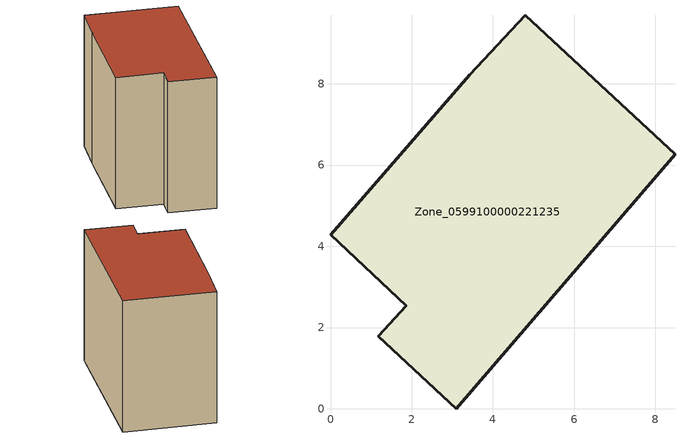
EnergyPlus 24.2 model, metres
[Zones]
Zone_0599100000221235
 floor ground (C_G): 8.48,6.27 3.09,0 1.17,1.79 1.86,2.54 0,4.29 3.43,8.23 4.79,9.69 z0
 wall outside (C_F): 3.09,0 8.48,6.27 4.79,9.69 3.43,8.23 0,4.29 1.86,2.54 1.17,1.79 3.09,0 z0:7.79
 roof outside (C_R): 8.48,6.27 4.79,9.69 3.43,8.23 0,4.29 1.86,2.54 1.17,1.79 3.09,0 z7.79
[BUILDING]
Pand.0599100000221235: North Axis=0; Terrain=City; Loads Convergence Tolerance Value=0.04; Temperature Convergence Tolerance Value=0.4; Solar Distribution=FullExterior; Maximum Number of Warmup Days=25; Minimum Number of Warmup Days=1
[Site:Location]
Rotterdam.The.Hague.AP_ZH_NLD Design_Conditions: Latitude=51.96; Longitude=4.45; Time Zone=1; Elevation=-4.5
[SITE:GROUNDTEMPERATURE:BUILDINGSURFACE]
18, 18, 18, 18, 18, 18, 18, 18, 18, 18, 18, 18
[MATERIAL] Thermal Absorptance=0.9; Solar Absorptance=0.7; Visible Absorptance=0.7
Name | Roughness | Thickness | Conductivity | Density | Specific Heat
G.TI.1946 | MediumSmooth | 0.15 | 1 | 540 | 1210
F.TI.1946 | Rough | 0.3 | 0.857143 | 1920 | 840
R.TI.1946 | MediumRough | 0.2 | 0.1 | 1500 | 1000
[CONSTRUCTION]
C_G: G.TI.1946
C_F: F.TI.1946
C_R: R.TI.1946
[ZONE]
Zone_0599100000221235: Type=1; Multiplier=1; Ceiling Height=Autocalculate; Volume=Autocalculate; Floor Area=autocalculate; Part of Total Floor Area=Yes
[ZONEINFILTRATION:DESIGNFLOWRATE]
Infil_Zone_0599100000221235: Zone or ZoneList or Space or SpaceList=Zone_0599100000221235; Schedule=AlwaysOn; Design Flow Rate Calculation Method=Flow/Area; Flow Rate per Floor Area=0.003; Constant Term Coefficient=1; Temperature Term Coefficient=0; Velocity Term Coefficient=0; Velocity Squared Term Coefficient=0
[HVACTEMPLATE:ZONE:IDEALLOADSAIRSYSTEM]
Zone_0599100000221235: Maximum Heating Supply Air Temperature=50; Minimum Cooling Supply Air Temperature=13; Maximum Heating Supply Air Humidity Ratio=0.0156; Minimum Cooling Supply Air Humidity Ratio=0.0077; Heating Limit=NoLimit; Cooling Limit=NoLimit; Dehumidification Control Type=ConstantSensibleHeatRatio; Cooling Sensible Heat Ratio=0.7; Dehumidification Setpoint=60; Humidification Control Type=None; Humidification Setpoint=30; Outdoor Air Method=None; Outdoor Air Flow Rate per Person=0.00944; Outdoor Air Flow Rate per Zone Floor Area=0; Outdoor Air Flow Rate per Zone=0; Demand Controlled Ventilation Type=None; Outdoor Air Economizer Type=NoEconomizer; Heat Recovery Type=None; Sensible Heat Recovery Effectiveness=0.7; Latent Heat Recovery Effectiveness=0.65
[ZONECONTROL:THERMOSTAT]
ThermostatControl_Zone_0599100000221235: Zone or ZoneList=Zone_0599100000221235; Control Type Schedule=DualSetpointControlType; Control 1=Thermostat_Zone_0599100000221235; Temperature Difference Between Cutout And Setpoint=0
[THERMOSTATSETPOINT:DUALSETPOINT]
Thermostat_Zone_0599100000221235: Heating Setpoint Temperature Schedule=HeatingSetpoint_Zone_0599100000221235; Cooling Setpoint Temperature Schedule=CoolingSetpoint_Zone_0599100000221235
[SCHEDULE:COMPACT]
HeatingSetpoint_Zone_0599100000221235: Through: 12/31, For: AllDays, Until: 24:00, 21
CoolingSetpoint_Zone_0599100000221235: Through: 12/31, For: AllDays, Until: 24:00, 24
DualSetpointControlType: Through: 12/31, For: AllDays, Until: 24:00, 4
AlwaysOn: Through: 12/31, For: AllDays, Until: 24:00, 1
